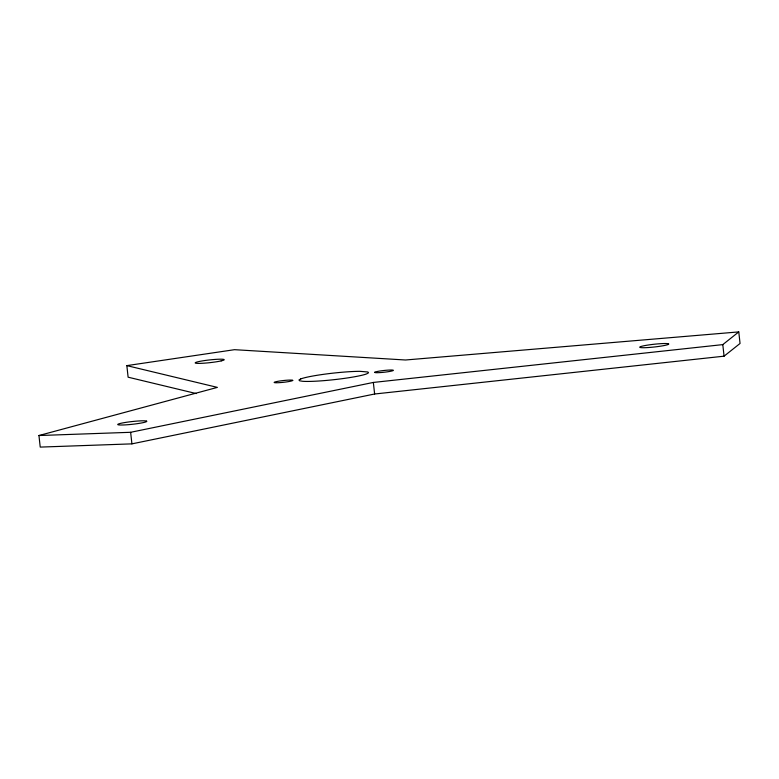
<?xml version="1.0" encoding="UTF-8"?>
<svg xmlns="http://www.w3.org/2000/svg" width="779" height="779" viewBox="0 0 779 779"><rect width="100%" height="100%" fill="white"/><g stroke="black" fill="none" stroke-linecap="round" stroke-linejoin="round"><path stroke-width="1.17" d="M38.95 435.529L130.638 432.296L373.345 382.44L722.795 344.61L738.774 331.903L740.05 343.471L724.071 356.178L374.621 394.008L131.914 443.864L40.226 447.097L38.95 435.529L217.38 387.387L126.841 365.624L128.116 377.192L196.318 393.58M126.841 365.624L234.508 349.683L405.518 359.995L738.774 331.903M722.795 344.61L724.071 356.178M373.345 382.44L374.621 394.008M130.638 432.296L131.914 443.864M146.676 421.166L146.647 421.527A14.616 1.373 -6.3 0 1 123.345 424.983L120.677 425.013A14.616 1.373 -6.3 0 1 126.802 422.228A14.616 1.373 -6.3 0 1 146.676 421.166M374.923 372.187L374.777 372.43A9.348 0.876 -6.3 0 0 377.951 372.693L379.977 372.596A9.348 0.876 -6.3 0 0 389.247 371.525L391.068 371.174A9.348 0.876 -6.3 0 0 391.759 370.015L390.152 370.025A9.348 0.876 -6.3 0 0 374.923 372.187M292.748 380.395L292.446 380.658A9.348 0.876 -6.3 0 1 276.915 382.762L275.425 382.742A9.348 0.876 -6.3 0 1 276.847 381.515L278.755 381.165A9.348 0.876 -6.3 0 1 292.748 380.395M300.733 378.935L298.961 379.977L299.564 380.775L302.505 381.272A35.065 3.301 -6.3 0 0 336.061 379.441A35.065 3.301 -6.3 0 0 366.773 373.832L368.535 372.79L367.931 371.992L359.937 371.33A35.065 3.301 -6.3 0 0 300.733 378.935M221.197 360.881L218.5 361.437A14.616 1.373 -6.3 0 1 207.74 362.878L204.088 363.18A14.616 1.373 -6.3 0 1 195.733 362.449A14.616 1.373 -6.3 0 1 211.742 359.703L215.393 359.401A14.616 1.373 -6.3 0 1 221.197 360.881M667.7 343.627L665.831 343.52A14.616 1.373 -6.3 0 0 648.78 344.931A14.616 1.373 -6.3 0 0 639.832 347.366L640.786 347.609A14.616 1.373 -6.3 0 0 659.706 346.304A14.616 1.373 -6.3 0 0 667.7 343.627"/></g></svg>
